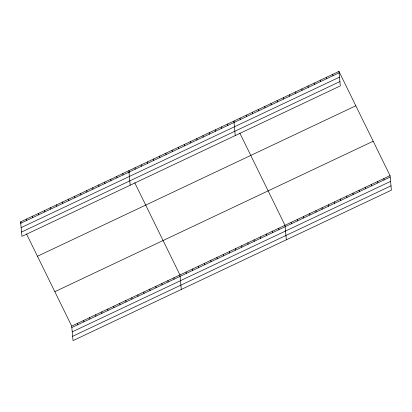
<?xml version="1.0" encoding="UTF-8"?>
<svg xmlns="http://www.w3.org/2000/svg" width="412" height="412" viewBox="0 0 412 412"><rect width="100%" height="100%" fill="white"/><g stroke="black" fill="none" stroke-linecap="round" stroke-linejoin="round"><path stroke-width="0.62" d="M338.958 71.384L340.307 85.907L21.949 236.37L20.6 221.847L338.958 71.384L390.051 175.63L391.4 190.153L73.042 340.616L71.693 326.093L26.502 233.887M20.734 223.283L339.091 72.816M21.136 227.604L339.493 77.137M21.548 232.054L339.905 81.586M37.461 256.249L355.819 105.786M54.832 291.691L373.19 141.228M71.693 326.093L390.051 175.63M71.827 327.53L390.185 177.062M72.229 331.851L390.586 181.383M72.641 336.3L390.998 185.833M234.742 122.755L233.903 121.035L235.247 135.558M239.805 133.076L284.996 225.282L286.34 239.805M129.687 172.412L128.843 170.692L130.192 185.215M134.745 182.732L179.936 274.938L181.28 289.461M20.6 221.847L21.161 222.995M383.871 178.55L384.005 179.987M377.691 181.471L377.825 182.907M371.511 184.391L371.645 185.827M365.331 187.311L365.465 188.748M359.151 190.231L359.285 191.668M352.971 193.156L353.105 194.588M346.791 196.076L346.925 197.508M332.783 74.304L332.911 75.736M340.616 198.996L340.745 200.433M326.603 77.224L326.731 78.661M334.436 201.916L334.565 203.353M320.423 80.144L320.551 81.581M328.256 204.836L328.385 206.273M314.243 83.064L314.371 84.501M322.076 207.756L322.205 209.193M308.063 85.984L308.191 87.421M315.896 210.681L316.025 212.113M301.883 88.91L302.011 90.341M309.716 213.601L309.845 215.033M295.703 91.83L295.831 93.261M303.536 216.521L303.665 217.953M289.523 94.75L289.651 96.181M297.356 219.442L297.485 220.878M283.343 97.67L283.471 99.107M291.176 222.362L291.305 223.798M277.163 100.59L277.291 102.027M270.983 103.51L271.111 104.947M278.816 228.202L278.945 229.638M264.803 106.43L264.937 107.867M272.636 231.127L272.765 232.559M258.623 109.355L258.757 110.787M266.456 234.047L266.59 235.479M252.443 112.275L252.577 113.707M260.276 236.967L260.41 238.399M246.263 115.195L246.397 116.627M254.096 239.887L254.23 241.324M240.083 118.115L240.217 119.552M247.916 242.807L248.05 244.244M241.736 245.727L241.87 247.164M227.723 123.955L227.857 125.392M235.556 248.647L235.69 250.084M221.543 126.875L221.677 128.312M229.376 251.572L229.51 253.004M215.363 129.801L215.497 131.232M223.196 254.492L223.33 255.924M209.183 132.721L209.317 134.152M217.016 257.412L217.15 258.844M203.003 135.641L203.137 137.078M210.836 260.332L210.97 261.769M196.823 138.561L196.957 139.998M204.656 263.253L204.79 264.689M190.643 141.481L190.777 142.918M198.476 266.173L198.61 267.609M184.463 144.401L184.597 145.838M192.296 269.093L192.43 270.529M178.283 147.321L178.417 148.758M186.116 272.018L186.25 273.45M172.103 150.246L172.237 151.678M165.923 153.166L166.057 154.598M173.921 277.781L174.055 279.212M159.743 156.086L159.877 157.523M167.911 280.618L168.039 282.055M153.563 159.006L153.697 160.443M161.895 283.461L162.029 284.898M147.383 161.926L147.517 163.363M155.88 286.304L156.014 287.741M141.203 164.846L141.337 166.283M149.87 289.147L149.999 290.584M135.023 167.766L135.157 169.203M143.855 291.99L143.989 293.426M137.84 294.832L137.974 296.264M122.828 173.529L122.961 174.966M131.83 297.675L131.958 299.107M116.817 176.372L116.946 177.809M125.815 300.518L125.948 301.95M110.802 179.215L110.936 180.652M119.799 303.356L119.933 304.792M104.787 182.058L104.921 183.495M113.789 306.198L113.918 307.635M98.777 184.9L98.906 186.337M107.774 309.041L107.908 310.478M92.762 187.743L92.896 189.175M101.759 311.884L101.893 313.321M86.747 190.586L86.88 192.018M95.749 314.727L95.878 316.164M80.737 193.429L80.865 194.861M89.734 317.57L89.868 319.001M74.721 196.267L74.855 197.703M83.718 320.412L83.852 321.844M68.706 199.109L68.84 200.546M77.708 323.25L77.837 324.687M62.696 201.952L62.825 203.389M56.681 204.795L56.815 206.232M50.666 207.638L50.8 209.075M44.656 210.481L44.79 211.912M38.64 213.323L38.774 214.755M32.625 216.161L32.759 217.598M26.615 219.004L26.749 220.441"/></g></svg>
